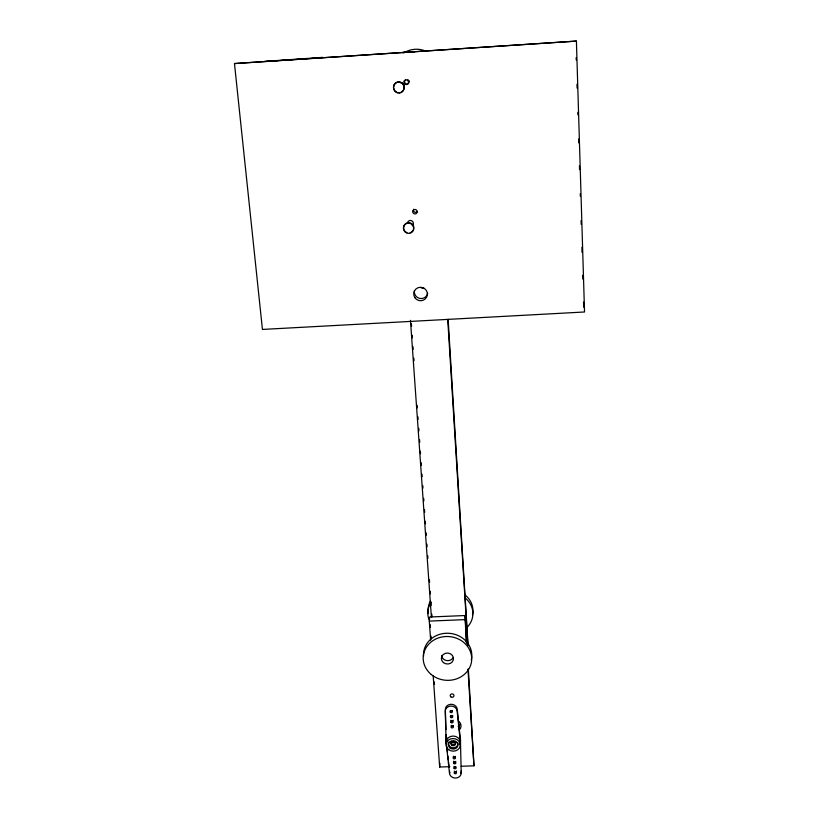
<?xml version="1.0" encoding="UTF-8"?>
<svg xmlns="http://www.w3.org/2000/svg" width="819" height="819" viewBox="0 0 819 819"><rect width="100%" height="100%" fill="white"/><g stroke="black" fill="none" stroke-linecap="round" stroke-linejoin="round"><path stroke-width="1.23" d="M461.261 766.277L473.966 765.826L468.355 669.103M468.089 645.515L448.136 319.277M466.298 642.516L465.028 615.54L429.688 617.004L429.289 621.099L430.64 640.141M449.826 766.676L439.67 767.034L439.905 763.349M321.13 57.668L322.502 57.391L264.68 61.384M234.469 63.554L576.412 41.093L584.531 311.988L262.438 329.433L234.469 63.554L576.412 41.093M429.289 621.099L464.875 619.635M446.713 744.594L446.109 734.602M446.979 747.123L447.522 752.19M447.932 755.998L448.341 759.797M448.617 762.325L449.16 767.393M460.38 742.137L457.166 711.158A5.979 5.313 4.4 0 0 450.849 706.06A5.979 5.313 4.4 0 0 445.249 711.598L446.191 742.649L449.467 773.116A5.876 5.149 4.2 0 0 455.681 778.05A5.876 5.149 4.2 0 0 461.199 772.706L460.452 740.284L457.248 709.377A5.958 5.303 4.4 0 0 450.941 704.279A5.958 5.303 4.4 0 0 445.362 709.817L445.966 729.637M411.404 323.833L411.588 326.382M412.213 335.299L412.397 337.848M413.022 346.765L413.206 349.314M413.83 358.231L414.004 360.769M417.147 405.354L417.321 407.903M417.956 416.82L418.13 419.369M418.755 428.286L418.939 430.835M419.563 439.752L419.748 442.291M420.372 451.208L420.546 453.757M421.181 462.674L421.355 465.223M421.99 474.14L422.164 476.689M422.788 485.606L422.973 488.155M423.689 498.341L423.863 500.89M424.498 509.807L424.672 512.356M425.296 521.273L425.481 523.812M426.105 532.729L426.289 535.278M426.914 544.195L427.098 546.744M427.723 555.661L427.897 558.21M429.422 579.862L429.606 582.411M430.231 591.328L430.415 593.877M431.04 602.794L431.214 605.333M431.848 614.25L432.022 616.799M410.462 320.372L431.388 617.127M430.231 624.641L430.415 627.19M431.04 636.097L431.224 638.646M434.295 681.93L434.479 684.469M433.169 675.665L439.67 767.034M465.028 615.54L466.779 643.601M467.956 669.215L473.966 765.826M447.737 319.625L467.782 643.765M576.177 57.504L576.248 60.053M576.975 84.255L577.098 88.083M577.825 112.285L577.897 114.834M578.634 139.035L578.746 142.854M579.432 165.776L579.545 169.605M580.282 193.806L580.354 196.355M581.081 220.557L581.203 224.375M581.889 247.297L582.043 252.395M582.729 275.327L582.852 279.146M583.537 302.078L583.691 307.166M409.152 81.47A2.262 2.181 84.5 0 1 407.934 79.586M402.487 52.662A27.733 26.699 84.5 0 1 414.107 51.894M403.818 52.928A25.43 24.478 85.8 0 1 425.511 51.003M457.801 742.587A4.75 4.187 4.3 0 1 453.009 747.808A4.75 4.187 4.3 0 1 448.781 742.075M459.94 744.706A7.115 6.276 4.3 0 0 456.47 736.813L455.077 736.332A7.115 6.276 4.3 0 0 448.218 737.888A7.115 6.276 4.3 0 0 446.437 743.939M460.217 738.984A7.095 6.265 4.3 0 1 460.012 742.853M446.55 742.086A7.095 6.265 4.3 0 1 446.734 738.226M460.237 738.369A7.084 6.265 4.3 0 1 460.032 742.229M446.58 741.471A7.084 6.265 4.3 0 1 446.775 737.612M455.487 741.502A2.365 2.088 4.3 0 1 451.402 741.656M453.163 720.198A1.188 1.054 4.4 0 1 450.87 720.28M453.398 725.511A1.188 1.054 4.3 0 1 451.208 725.337M461.271 770.792A5.866 5.139 4.2 0 1 460.79 773.146M449.969 772.778A5.866 5.139 4.2 0 1 449.57 771.201M455.456 756.408A1.177 1.034 4.2 0 1 453.296 756.234M455.794 761.373A1.177 1.034 4.2 0 1 453.624 761.199M455.722 766.717A1.177 1.034 4.2 0 1 454.095 766.4M456.552 771.017A1.177 1.024 4.2 0 1 454.289 771.088M452.723 715.386A1.188 1.054 4.4 0 1 450.665 715.458M452.201 710.523A1.188 1.065 4.4 0 1 450.522 710.585M455.538 741.768A2.375 2.088 4.3 0 1 453.122 744.471A2.375 2.088 4.3 0 1 451.167 741.42M465.356 598.126A22.563 20.588 4.6 0 1 467.158 627.262M428.982 619.625A22.563 20.588 4.6 0 1 431.275 602.047M428.409 613.585A22.451 20.506 4.6 0 1 430.405 601.064M465.468 595.3A22.451 20.506 4.6 0 1 472.491 614.926M423.566 656.152A24.16 21.816 4.7 0 1 449.365 633.322A24.16 21.816 4.7 0 1 471.304 659.919M453.05 657.718A6.04 5.457 4.7 0 1 446.447 660.524A6.04 5.457 4.7 0 1 441.625 655.435M460.483 723.945A6.9 6.122 4.2 0 1 458.118 726.279M458.712 721.263A6.951 6.163 4.2 0 1 459.285 729.975M398.239 92.793A5.487 5.293 82.1 0 1 393.755 88.288M393.673 87.142A5.487 5.293 82.1 0 1 398.955 81.89A5.487 5.293 82.1 0 1 404.258 87.224A5.487 5.293 82.1 0 1 399.344 92.844M400.726 82.821A3.153 3.041 82.5 0 1 403.685 87.377M403.962 229.678A5.17 5.109 53.2 0 1 406.961 222.942A5.17 5.109 53.2 0 1 413.595 226.269A5.17 5.109 53.2 0 1 410.135 232.77M406.961 232.616A5.17 5.109 53.2 0 1 404.463 230.63M407.473 223.28A2.979 2.938 55.7 0 1 411.722 220.772A2.979 2.938 55.7 0 1 412.326 225.716M424.047 288.227A6.532 6.439 23.3 0 1 420.751 287.551M417.24 211.691A2.232 2.201 63.5 0 1 413.595 209.214M409.121 82.207A2.355 2.273 83.8 0 1 405.64 83.692A2.355 2.273 83.8 0 1 405.62 79.781M408.773 80.436A2.355 2.273 83.8 0 1 409.039 80.989M427.733 293.253A6.787 6.675 21.4 0 1 419.789 298.423A6.787 6.675 21.4 0 1 414.455 290.52M451.648 745.167A2.375 2.099 4.3 0 0 455.548 744.092A2.375 2.099 4.3 0 0 452.477 741.625A2.375 2.099 4.3 0 0 451.648 745.167M448.71 749.702A7.136 6.296 4.3 0 0 460.217 745.925A7.136 6.296 4.3 0 0 450.573 738.953A7.136 6.296 4.3 0 0 448.71 749.702M450.194 748.095A4.76 4.197 4.3 0 0 457.872 745.577A4.76 4.197 4.3 0 0 451.433 740.929A4.76 4.197 4.3 0 0 450.194 748.095M450.43 712.376A1.198 1.065 4.4 0 0 452.385 711.824A1.198 1.065 4.4 0 0 450.839 710.575A1.198 1.065 4.4 0 0 450.43 712.376M450.767 717.464A1.198 1.065 4.4 0 0 452.733 716.922A1.198 1.065 4.4 0 0 451.187 715.673A1.198 1.065 4.4 0 0 450.767 717.464M451.115 722.553A1.188 1.054 4.4 0 0 453.071 722A1.188 1.054 4.4 0 0 451.525 720.761A1.188 1.054 4.4 0 0 451.115 722.553M451.453 727.62A1.188 1.054 4.3 0 0 453.409 727.067A1.188 1.054 4.3 0 0 451.863 725.829A1.188 1.054 4.3 0 0 451.453 727.62M454.545 773.453A1.177 1.034 4.2 0 0 456.47 772.931A1.177 1.034 4.2 0 0 454.954 771.713A1.177 1.034 4.2 0 0 454.545 773.453M453.542 758.578A1.177 1.034 4.2 0 0 455.477 758.036A1.177 1.034 4.2 0 0 453.951 756.817A1.177 1.034 4.2 0 0 453.542 758.578M453.869 763.554A1.177 1.034 4.2 0 0 455.814 763.011A1.177 1.034 4.2 0 0 454.289 761.803A1.177 1.034 4.2 0 0 453.869 763.554M454.207 768.509A1.177 1.034 4.2 0 0 456.142 767.976A1.177 1.034 4.2 0 0 454.617 766.768A1.177 1.034 4.2 0 0 454.207 768.509M431.255 674.508A24.294 21.918 4.7 0 0 471.212 663.277A24.294 21.918 4.7 0 0 439.885 637.469A24.294 21.918 4.7 0 0 431.255 674.508M443.407 662.571A6.071 5.477 4.7 0 0 453.378 659.725A6.071 5.477 4.7 0 0 445.516 653.306A6.071 5.477 4.7 0 0 443.407 662.571M450.839 696.826A1.863 1.669 4.4 0 0 453.91 695.955A1.863 1.669 4.4 0 0 451.494 694A1.863 1.669 4.4 0 0 450.839 696.826M393.99 85.063A5.498 5.303 82.1 0 0 399.15 92.997A5.498 5.303 82.1 0 0 403.163 84.48A5.498 5.303 82.1 0 0 393.99 85.063M403.409 227.999A5.18 5.119 52.9 0 0 410.954 232.831A5.18 5.119 52.9 0 0 411.271 223.904A5.18 5.119 52.9 0 0 403.409 227.999M412.807 211.261A2.242 2.222 62.6 0 0 415.704 213.841A2.242 2.222 62.6 0 0 416.451 210.043A2.242 2.222 62.6 0 0 412.807 211.261M404.156 81.163A2.375 2.293 83.6 0 0 406.367 84.592A2.375 2.293 83.6 0 0 408.108 80.907A2.375 2.293 83.6 0 0 404.156 81.163M414.895 297.686A6.839 6.726 21.1 0 0 426.689 297.051A6.839 6.726 21.1 0 0 420.116 287.274A6.839 6.726 21.1 0 0 414.895 297.686"/></g></svg>
